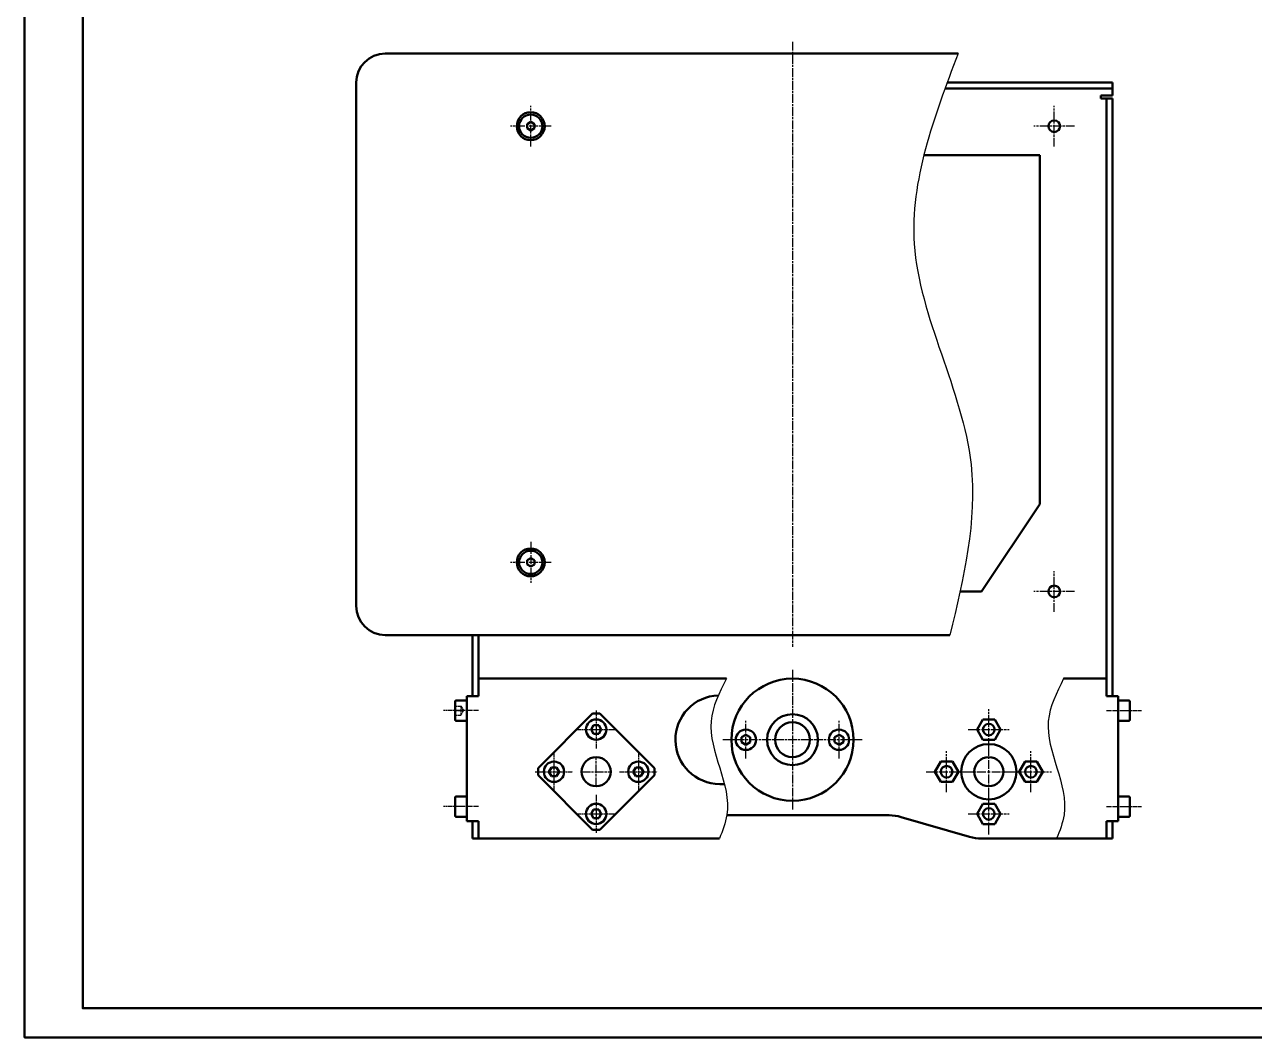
# Model space of a CAD drawing. Header units: millimetres. Extents: x -1615 to 4166, y 5 to 3174.
# Drawn here: x -1564.5 to -1141.7, y 1731.6 to 2079.9 of the extents above; entities that cross this region are included whole.
import ezdxf

# ---------------------------------------------------------------- set-up
doc = ezdxf.new("R2010")
doc.units = ezdxf.units.MM
doc.header["$LTSCALE"] = 0.25
for name, pattern in [('AM_ISO02W050', [7.5, 6, -1.5]), ('AM_ISO02W050x2', [3.75, 3, -0.75]), ('AM_ISO08W050', [18, 12, -1.5, 3, -1.5]), ('AM_ISO08W050x2', [9, 6, -0.75, 1.5, -0.75])]:
    doc.linetypes.add(name, pattern=pattern)
doc.layers.get('0').update_dxf_attribs({"lineweight": 50})
for name, color, linetype, lineweight in [('AM_0', 7, 'Continuous', 50), ('AM_0N', 7, 'Continuous', 50), ('AM_3N', 6, 'AM_ISO02W050', 25), ('AM_4', 3, 'Continuous', 25), ('AM_7', 4, 'AM_ISO08W050', 25), ('AM_7N', 4, 'AM_ISO08W050', 25)]:
    doc.layers.add(name, color=color, linetype=linetype, lineweight=lineweight)

# ---------------------------------------------------------------- blocks, each defined once
blk = doc.blocks.new('*U1168')
at = {"layer": 'AM_7', "color": 0, "transparency": 16777216}
for p, q in [((0, 1), (0, 8.5)), ((-8.5, 0), (-1, 0)), ((1, 0), (8.5, 0)), ((0, -8.5), (0, -1))]:
    blk.add_line(p, q, dxfattribs=at)
at = {"layer": 'AM_7', "color": 0, "linetype": 'Continuous', "transparency": 16777216}
for p, q in [((-0.5, 0), (0.5, 0)), ((0, -0.5), (0, 0.5))]:
    blk.add_line(p, q, dxfattribs=at)

msp = doc.modelspace()

# ---------------------------------------------------------------- linework, layer by layer
at = {"linetype": 'Continuous', "lineweight": 50}
msp.add_circle((-1368.015, 1822.931), 5, dxfattribs=at)
at = {"layer": 'AM_0', "linetype": 'Continuous', "lineweight": 50}
for p, q in [((-1440.515, 2069.931), (-1243.597, 2069.931)), ((-1450.515, 1879.931), (-1450.515, 2059.931)), ((-1247.338, 2059.931), (-1190.515, 2059.931)), ((-1190.515, 2057.195), (-1190.515, 2059.931)), ((-1194.515, 2054.431), (-1194.515, 2055.431)), ((-1194.515, 2055.431), (-1190.515, 2055.431)), ((-1190.515, 2055.431), (-1190.515, 2057.195)), ((-1193.252, 2054.431), (-1194.515, 2054.431)), ((-1190.515, 2054.431), (-1193.252, 2054.431)), ((-1190.515, 2054.431), (-1190.515, 1848.931)), ((-1255.347, 2034.931), (-1215.515, 2034.931)), ((-1215.515, 2034.931), (-1215.515, 1914.931)), ((-1215.515, 1914.931), (-1235.515, 1884.931)), ((-1235.515, 1884.931), (-1242.907, 1884.931)), ((-1246.387, 1869.931), (-1440.515, 1869.931)), ((-1410.515, 1866.78), (-1410.515, 1869.931)), ((-1408.515, 1869.931), (-1408.515, 1866.78)), ((-1410.515, 1866.78), (-1410.515, 1862.083)), ((-1408.515, 1862.083), (-1408.515, 1866.78)), ((-1410.515, 1862.083), (-1410.515, 1852.96)), ((-1408.515, 1854.931), (-1408.515, 1862.083)), ((-1410.515, 1848.931), (-1410.515, 1852.96)), ((-1408.515, 1852.195), (-1408.515, 1854.931)), ((-1323.219, 1854.931), (-1408.515, 1854.931)), ((-1408.515, 1848.931), (-1408.515, 1852.195)), ((-1300.505, 1854.931), (-1300.525, 1854.931)), ((-1207.284, 1854.931), (-1192.515, 1854.931)), ((-1412.515, 1848.931), (-1412.515, 1805.931)), ((-1412.515, 1848.931), (-1409.778, 1848.931)), ((-1409.778, 1848.931), (-1408.515, 1848.931)), ((-1191.252, 1848.931), (-1192.515, 1848.931)), ((-1188.515, 1848.931), (-1191.252, 1848.931)), ((-1188.515, 1848.931), (-1188.515, 1805.931)), ((-1323.938, 1818.681), (-1325.515, 1818.681)), ((-1408.515, 1805.931), (-1412.515, 1805.931)), ((-1410.515, 1799.931), (-1410.515, 1805.931)), ((-1408.515, 1802.668), (-1408.515, 1805.931)), ((-1323.094, 1807.931), (-1267.31, 1807.931)), ((-1263.123, 1807.335), (-1239.702, 1800.527)), ((-1192.515, 1805.931), (-1192.515, 1802.668)), ((-1192.515, 1805.931), (-1188.515, 1805.931)), ((-1190.515, 1805.931), (-1190.515, 1799.931)), ((-1190.515, 1805.931), (-1190.515, 1799.931)), ((-1408.515, 1799.931), (-1408.515, 1802.668)), ((-1192.515, 1802.668), (-1192.515, 1799.931)), ((-1410.515, 1799.931), (-1408.515, 1799.931)), ((-1408.515, 1799.931), (-1325.636, 1799.931)), ((-1235.528, 1799.931), (-1192.515, 1799.931)), ((-1190.515, 1799.931), (-1192.515, 1799.931))]:
    msp.add_line(p, q, dxfattribs=at)
at = {"layer": 'AM_0'}
for p, q in [((-1190.515, 2057.931), (-1248.069, 2057.931)), ((-1192.515, 1848.931), (-1192.515, 2054.431)), ((-1300.497, 1868.071), (-1300.512, 1868.057)), ((-1388.015, 1824.144), (-1369.228, 1842.931)), ((-1369.228, 1842.931), (-1366.802, 1842.931)), ((-1348.015, 1824.144), (-1366.802, 1842.931)), ((-1388.015, 1821.718), (-1388.015, 1824.144)), ((-1348.015, 1824.144), (-1348.015, 1821.718)), ((-1388.015, 1821.718), (-1369.228, 1802.931)), ((-1348.015, 1821.718), (-1366.802, 1802.931)), ((-1366.802, 1802.931), (-1369.228, 1802.931))]:
    msp.add_line(p, q, dxfattribs=at)
for points in [[(-1564.541, 2325.557), (-723.541, 2325.557), (-723.541, 1731.557), (-1564.541, 1731.557)], [(-1544.541, 2315.557), (-733.541, 2315.557), (-733.541, 1741.557), (-1544.541, 1741.557)]]:
    msp.add_lwpolyline(points, close=True, dxfattribs=at)
for centre, radius in [((-1390.515, 2044.931), 4.8), ((-1390.515, 1894.931), 4.8), ((-1300.515, 1833.931), 21), ((-1300.515, 1833.931), 8.75), ((-1300.515, 1833.931), 6), ((-1233.015, 1822.931), 9.5), ((-1233.015, 1822.931), 5)]:
    msp.add_circle(centre, radius, dxfattribs=at)
at = {"layer": 'AM_0', "linetype": 'Continuous', "lineweight": 50}
for centre in [(-1210.515, 2044.931), (-1210.515, 1884.931)]:
    msp.add_circle(centre, 2, dxfattribs=at)
for centre, radius, start, end in [((-1440.515, 2059.931), 10, 90, 180), ((-1440.515, 1879.931), 10, 180, 270), ((-1325.515, 1833.931), 15.25, 91.78136, 270), ((-1267.31, 1792.931), 15, 73.79284, 90), ((-1235.515, 1814.931), 15, 253.79284, 270)]:
    msp.add_arc(centre, radius, start, end, dxfattribs=at)
at = {"layer": 'AM_0N'}
for p, q in [((-1391.765, 2045.653), (-1390.515, 2046.375)), ((-1391.765, 2044.209), (-1391.765, 2045.653)), ((-1390.515, 2043.487), (-1391.765, 2044.209)), ((-1390.515, 2046.375), (-1389.265, 2045.653)), ((-1389.265, 2044.209), (-1390.515, 2043.487)), ((-1389.265, 2045.653), (-1389.265, 2044.209)), ((-1390.515, 1896.375), (-1391.765, 1895.653)), ((-1391.765, 1895.653), (-1391.765, 1894.209)), ((-1389.265, 1895.653), (-1390.515, 1896.375)), ((-1389.265, 1894.209), (-1389.265, 1895.653)), ((-1391.765, 1894.209), (-1390.515, 1893.487)), ((-1390.515, 1893.487), (-1389.265, 1894.209)), ((-1416.515, 1847.031), (-1416.515, 1840.831)), ((-1416.115, 1847.431), (-1412.515, 1847.431)), ((-1412.515, 1847.431), (-1412.515, 1845.931)), ((-1412.515, 1845.931), (-1412.515, 1841.931)), ((-1184.915, 1847.431), (-1188.515, 1847.431)), ((-1188.515, 1847.431), (-1188.515, 1845.931)), ((-1188.515, 1845.931), (-1188.515, 1841.931)), ((-1184.515, 1847.031), (-1184.515, 1840.831)), ((-1416.115, 1840.431), (-1412.515, 1840.431)), ((-1412.515, 1841.931), (-1412.515, 1840.431)), ((-1235.036, 1840.931), (-1237.057, 1837.431)), ((-1230.994, 1840.931), (-1235.036, 1840.931)), ((-1228.974, 1837.431), (-1230.994, 1840.931)), ((-1188.515, 1841.931), (-1188.515, 1840.431)), ((-1184.915, 1840.431), (-1188.515, 1840.431)), ((-1368.881, 1838.931), (-1369.747, 1837.431)), ((-1369.747, 1837.431), (-1368.881, 1835.931)), ((-1367.149, 1838.931), (-1368.881, 1838.931)), ((-1368.881, 1835.931), (-1367.149, 1835.931)), ((-1366.283, 1837.431), (-1367.149, 1838.931)), ((-1367.149, 1835.931), (-1366.283, 1837.431)), ((-1318.015, 1834.797), (-1316.515, 1835.663)), ((-1316.515, 1835.663), (-1315.015, 1834.797)), ((-1284.515, 1835.663), (-1286.015, 1834.797)), ((-1283.015, 1834.797), (-1284.515, 1835.663)), ((-1237.057, 1837.431), (-1235.036, 1833.931)), ((-1230.994, 1833.931), (-1228.974, 1837.431)), ((-1318.015, 1833.065), (-1318.015, 1834.797)), ((-1316.515, 1832.199), (-1318.015, 1833.065)), ((-1315.015, 1833.065), (-1316.515, 1832.199)), ((-1315.015, 1834.797), (-1315.015, 1833.065)), ((-1286.015, 1834.797), (-1286.015, 1833.065)), ((-1286.015, 1833.065), (-1284.515, 1832.199)), ((-1284.515, 1832.199), (-1283.015, 1833.065)), ((-1283.015, 1833.065), (-1283.015, 1834.797)), ((-1235.036, 1833.931), (-1230.994, 1833.931)), ((-1383.381, 1824.431), (-1384.247, 1822.931)), ((-1384.247, 1822.931), (-1383.381, 1821.431)), ((-1381.649, 1824.431), (-1383.381, 1824.431)), ((-1380.783, 1822.931), (-1381.649, 1824.431)), ((-1381.649, 1821.431), (-1380.783, 1822.931)), ((-1354.381, 1824.431), (-1355.247, 1822.931)), ((-1355.247, 1822.931), (-1354.381, 1821.431)), ((-1352.649, 1824.431), (-1354.381, 1824.431)), ((-1351.783, 1822.931), (-1352.649, 1824.431)), ((-1352.649, 1821.431), (-1351.783, 1822.931)), ((-1249.536, 1826.431), (-1251.557, 1822.931)), ((-1251.557, 1822.931), (-1249.536, 1819.431)), ((-1245.494, 1826.431), (-1249.536, 1826.431)), ((-1243.474, 1822.931), (-1245.494, 1826.431)), ((-1245.494, 1819.431), (-1243.474, 1822.931)), ((-1220.536, 1826.431), (-1222.557, 1822.931)), ((-1222.557, 1822.931), (-1220.536, 1819.431)), ((-1216.494, 1826.431), (-1220.536, 1826.431)), ((-1214.474, 1822.931), (-1216.494, 1826.431)), ((-1216.494, 1819.431), (-1214.474, 1822.931)), ((-1383.381, 1821.431), (-1381.649, 1821.431)), ((-1354.381, 1821.431), (-1352.649, 1821.431)), ((-1249.536, 1819.431), (-1245.494, 1819.431)), ((-1220.536, 1819.431), (-1216.494, 1819.431)), ((-1416.515, 1814.031), (-1416.515, 1807.831)), ((-1416.115, 1814.431), (-1412.515, 1814.431)), ((-1412.515, 1814.431), (-1412.515, 1812.931)), ((-1184.915, 1814.431), (-1188.515, 1814.431)), ((-1188.515, 1814.431), (-1188.515, 1812.931)), ((-1184.515, 1814.031), (-1184.515, 1807.831)), ((-1412.515, 1812.931), (-1412.515, 1808.931)), ((-1368.881, 1809.931), (-1369.747, 1808.431)), ((-1367.149, 1809.931), (-1368.881, 1809.931)), ((-1366.283, 1808.431), (-1367.149, 1809.931)), ((-1235.036, 1811.931), (-1237.057, 1808.431)), ((-1230.994, 1811.931), (-1235.036, 1811.931)), ((-1228.974, 1808.431), (-1230.994, 1811.931)), ((-1188.515, 1812.931), (-1188.515, 1808.931)), ((-1416.115, 1807.431), (-1412.515, 1807.431)), ((-1412.515, 1808.931), (-1412.515, 1807.431)), ((-1369.747, 1808.431), (-1368.881, 1806.931)), ((-1368.881, 1806.931), (-1367.149, 1806.931)), ((-1367.149, 1806.931), (-1366.283, 1808.431)), ((-1237.057, 1808.431), (-1235.036, 1804.931)), ((-1230.994, 1804.931), (-1228.974, 1808.431)), ((-1188.515, 1808.931), (-1188.515, 1807.431)), ((-1184.915, 1807.431), (-1188.515, 1807.431)), ((-1235.036, 1804.931), (-1230.994, 1804.931))]:
    msp.add_line(p, q, dxfattribs=at)
at = {"layer": 'AM_0N', "extrusion": (0, 0, -1)}
for centre, radius in [((1390.515, 2044.931), 4), ((1390.515, 1894.931), 4), ((1316.515, 1833.931), 3.5), ((1284.515, 1833.931), 3.5)]:
    msp.add_circle(centre, radius, dxfattribs=at)
at = {"layer": 'AM_0N'}
for centre, radius in [((-1368.015, 1837.431), 3.5), ((-1233.015, 1837.431), 2), ((-1382.515, 1822.931), 3.5), ((-1353.515, 1822.931), 3.5), ((-1247.515, 1822.931), 2), ((-1218.515, 1822.931), 2), ((-1368.015, 1808.431), 3.5), ((-1233.015, 1808.431), 2)]:
    msp.add_circle(centre, radius, dxfattribs=at)
for centre, start, end in [((-1416.115, 1847.031), 90, 180), ((-1184.915, 1847.031), 0, 90), ((-1416.115, 1840.831), 180, 270), ((-1184.915, 1840.831), 270, 0), ((-1416.115, 1814.031), 90, 180), ((-1184.915, 1814.031), 0, 90), ((-1416.115, 1807.831), 180, 270), ((-1184.915, 1807.831), 270, 0)]:
    msp.add_arc(centre, 0.4, start, end, dxfattribs=at)
at = {"layer": 'AM_3N', "linetype": 'AM_ISO02W050x2'}
for p, q in [((-1416.515, 1845.431), (-1414.515, 1845.431)), ((-1416.515, 1843.931), (-1414.515, 1843.931)), ((-1414.515, 1845.431), (-1413.649, 1843.931)), ((-1414.515, 1842.431), (-1413.649, 1843.931)), ((-1416.515, 1842.431), (-1414.515, 1842.431))]:
    msp.add_line(p, q, dxfattribs=at)
for centre in [(-1417.003, 1844.681), (-1417.003, 1843.181)]:
    msp.add_arc(centre, 2.599, 343.22582, 16.77418, dxfattribs=at)
at = {"layer": 'AM_4'}
for points in [[(-1243.597, 2069.931), (-1258.663, 2004.437), (-1239.134, 1928.61), (-1246.387, 1869.931)], [(-1323.219, 1854.931), (-1328.495, 1840.343), (-1323.073, 1808.062), (-1325.636, 1799.931)], [(-1207.284, 1854.931), (-1212.559, 1840.343), (-1207.138, 1808.062), (-1209.7, 1799.931)]]:
    msp.add_spline(points, degree=3, dxfattribs=at)
at = {"layer": 'AM_7'}
for p, q in [((-1300.515, 2073.931), (-1300.515, 1865.931)), ((-1390.515, 2037.931), (-1390.515, 2051.931)), ((-1210.515, 2037.931), (-1210.515, 2051.931)), ((-1383.515, 2044.931), (-1397.515, 2044.931)), ((-1203.515, 2044.931), (-1217.515, 2044.931)), ((-1390.515, 1901.931), (-1390.515, 1887.931)), ((-1383.515, 1894.931), (-1397.515, 1894.931)), ((-1210.515, 1877.931), (-1210.515, 1891.931)), ((-1203.515, 1884.931), (-1217.515, 1884.931)), ((-1300.515, 1857.931), (-1300.515, 1809.931)), ((-1233.015, 1830.39), (-1233.015, 1844.473)), ((-1316.515, 1827.431), (-1316.515, 1840.431)), ((-1284.515, 1827.431), (-1284.515, 1840.431)), ((-1240.057, 1837.431), (-1225.974, 1837.431)), ((-1276.515, 1833.931), (-1324.515, 1833.931)), ((-1368.015, 1817.931), (-1368.015, 1827.931)), ((-1247.515, 1815.89), (-1247.515, 1829.973)), ((-1218.515, 1815.89), (-1218.515, 1829.973)), ((-1373.015, 1822.931), (-1363.015, 1822.931)), ((-1254.557, 1822.931), (-1240.474, 1822.931)), ((-1225.557, 1822.931), (-1211.474, 1822.931)), ((-1233.015, 1801.39), (-1233.015, 1815.473)), ((-1240.057, 1808.431), (-1225.974, 1808.431))]:
    msp.add_line(p, q, dxfattribs=at)
at = {"layer": 'AM_7N', "linetype": 'AM_ISO08W050x2'}
for p, q in [((-1408.515, 1843.931), (-1420.515, 1843.931)), ((-1368.015, 1843.931), (-1368.015, 1830.931)), ((-1192.515, 1843.931), (-1180.515, 1843.931)), ((-1374.515, 1837.431), (-1361.515, 1837.431)), ((-1382.515, 1829.431), (-1382.515, 1816.431)), ((-1353.515, 1829.431), (-1353.515, 1816.431)), ((-1389.015, 1822.931), (-1376.015, 1822.931)), ((-1360.015, 1822.931), (-1347.015, 1822.931)), ((-1368.015, 1814.931), (-1368.015, 1801.931)), ((-1408.515, 1810.931), (-1420.515, 1810.931)), ((-1192.515, 1810.931), (-1180.515, 1810.931)), ((-1374.515, 1808.431), (-1361.515, 1808.431))]:
    msp.add_line(p, q, dxfattribs=at)

# ---------------------------------------------------------------- block references
at = {"layer": 'AM_7'}
msp.add_blockref('*U1168', (-1233.015, 1822.931), dxfattribs=at)

doc.saveas('drawing.dxf')
